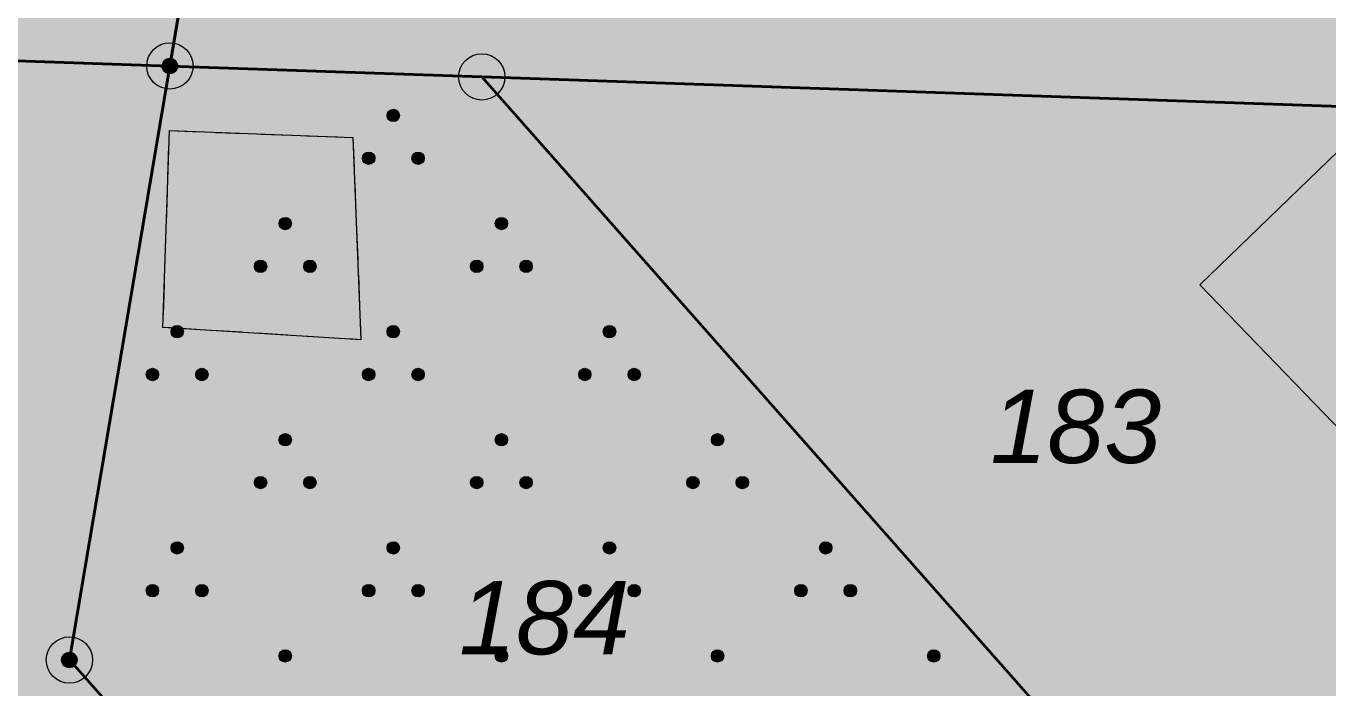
# Model space of a CAD drawing. Header units: inches. Extents: x -769 to 2065, y -580 to 2254.
# Drawn here: x 453.6 to 573.1, y 886.2 to 946.9 of the extents above; entities that cross this region are included whole.
import ezdxf

# ---------------------------------------------------------------- set-up
doc = ezdxf.new("R2010")
doc.units = ezdxf.units.IN
doc.header["$MEASUREMENT"] = 0
doc.layers.add('Layer 1', color=7, linetype='Continuous')

# ---------------------------------------------------------------- blocks, each defined once
blk = doc.blocks.new('block 3')
at = {"layer": 'Layer 1', "true_color": 0xfce0e0}
h = blk.add_hatch(color=254, dxfattribs=at)
h.dxf.hatch_style = 2
h.paths.add_polyline_path([(475.09, 999.92), (670.38, 963.7), (670.09, 961.51), (668.59, 956.45), (645.08, 934.86), (564.68, 863.91), (495.44, 942.26), (466.8, 943.26), (471.09, 968.62)])
at = {"layer": 'Layer 1', "true_color": 0xf4f4f4}
h = blk.add_hatch(color=7, dxfattribs=at)
h.dxf.hatch_style = 2
h.paths.add_polyline_path([(421.53, 970.94), (444.61, 969.46), (471.09, 968.62), (466.8, 943.26), (390.03, 945.92), (392.77, 953.56)])
at = {"layer": 'Layer 1', "true_color": 0xfff7db}
h = blk.add_hatch(color=7, dxfattribs=at)
h.dxf.hatch_style = 2
h.paths.add_polyline_path([(390.03, 945.92), (466.8, 943.26), (457.58, 888.75), (507.59, 832.16), (527.95, 808.66), (465.32, 753.46), (570.39, 634.49), (325.98, 418.81), (339.06, 449.21), (472.62, 567.01), (354.96, 700.85), (345.38, 711.65), (348.62, 729.8), (384.6, 931.34)])
at = {"layer": 'Layer 1', "true_color": 0xf2f4cb}
h = blk.add_hatch(color=7, dxfattribs=at)
h.dxf.hatch_style = 2
h.paths.add_polyline_path([(495.44, 942.26), (564.68, 863.91), (527.5, 831.03), (507.59, 832.16), (457.58, 888.75), (466.8, 943.26)])
at = {"layer": 'Layer 1', "lineweight": 0}
for points in [[(475.09, 999.92), (670.38, 963.7), (670.09, 961.51), (668.59, 956.45), (645.08, 934.86), (564.68, 863.91), (495.44, 942.26), (466.8, 943.26), (471.09, 968.62), (475.09, 999.92)], [(421.53, 970.94), (444.61, 969.46), (471.09, 968.62), (466.8, 943.26), (390.03, 945.92), (392.77, 953.56), (421.53, 970.94)], [(390.03, 945.92), (466.8, 943.26), (457.58, 888.75), (507.59, 832.16), (527.95, 808.66), (465.32, 753.46), (570.39, 634.49), (325.98, 418.81), (339.06, 449.21), (472.62, 567.01), (354.96, 700.85), (345.38, 711.65), (348.62, 729.8), (384.6, 931.34), (390.03, 945.92)], [(495.44, 942.26), (564.68, 863.91), (527.5, 831.03), (507.59, 832.16), (457.58, 888.75), (466.8, 943.26), (495.44, 942.26)]]:
    blk.add_lwpolyline(points, dxfattribs=at)
blk = doc.blocks.new('block 4')
at = {"layer": 'Layer 1', "color": 253, "lineweight": 18, "true_color": 0xb2b2b2}
for points in [[(475.09, 999.92), (670.38, 963.7), (670.09, 961.51), (668.59, 956.45), (645.08, 934.86), (564.68, 863.91), (495.44, 942.26), (466.8, 943.26), (471.09, 968.62), (475.09, 999.92)], [(421.53, 970.94), (444.61, 969.46), (471.09, 968.62), (466.8, 943.26), (390.03, 945.92), (392.77, 953.56), (421.53, 970.94)], [(390.03, 945.92), (466.8, 943.26), (457.58, 888.75), (507.59, 832.16), (527.95, 808.66), (465.32, 753.46), (570.39, 634.49), (325.98, 418.81), (339.06, 449.21), (472.62, 567.01), (354.96, 700.85), (345.38, 711.65), (348.62, 729.8), (384.6, 931.34), (390.03, 945.92)], [(495.44, 942.26), (564.68, 863.91), (527.5, 831.03), (507.59, 832.16), (457.58, 888.75), (466.8, 943.26), (495.44, 942.26)]]:
    blk.add_lwpolyline(points, dxfattribs=at)
blk = doc.blocks.new('block 7')
at = {"layer": 'Layer 1', "true_color": 0x008230}
h = blk.add_hatch(color=116, dxfattribs=at)
h.dxf.hatch_style = 2
edge = h.paths.add_edge_path()
edge.add_spline(control_points=[(487.88, 938.72), (487.88, 939.04), (487.63, 939.29), (487.32, 939.29), (487, 939.29), (486.75, 939.04), (486.75, 938.72), (486.75, 938.41), (487, 938.16), (487.32, 938.16), (487.63, 938.16), (487.88, 938.41), (487.88, 938.72)], knot_values=[0, 0, 0, 0, 1, 1, 1, 2, 2, 2, 3, 3, 3, 4, 4, 4, 4], degree=3, periodic=1)
h = blk.add_hatch(color=116, dxfattribs=at)
h.dxf.hatch_style = 2
edge = h.paths.add_edge_path()
edge.add_spline(control_points=[(485.62, 934.79), (485.62, 935.11), (485.36, 935.36), (485.05, 935.36), (484.74, 935.36), (484.48, 935.11), (484.48, 934.79), (484.48, 934.48), (484.74, 934.23), (485.05, 934.23), (485.36, 934.23), (485.62, 934.48), (485.62, 934.79)], knot_values=[0, 0, 0, 0, 1, 1, 1, 2, 2, 2, 3, 3, 3, 4, 4, 4, 4], degree=3, periodic=1)
h = blk.add_hatch(color=116, dxfattribs=at)
h.dxf.hatch_style = 2
edge = h.paths.add_edge_path()
edge.add_spline(control_points=[(490.15, 934.79), (490.15, 935.11), (489.9, 935.36), (489.59, 935.36), (489.27, 935.36), (489.02, 935.11), (489.02, 934.79), (489.02, 934.48), (489.27, 934.23), (489.59, 934.23), (489.9, 934.23), (490.15, 934.48), (490.15, 934.79)], knot_values=[0, 0, 0, 0, 1, 1, 1, 2, 2, 2, 3, 3, 3, 4, 4, 4, 4], degree=3, periodic=1)
h = blk.add_hatch(color=116, dxfattribs=at)
h.dxf.hatch_style = 2
edge = h.paths.add_edge_path()
edge.add_spline(control_points=[(477.96, 928.8), (477.96, 929.11), (477.71, 929.37), (477.4, 929.37), (477.08, 929.37), (476.83, 929.11), (476.83, 928.8), (476.83, 928.49), (477.08, 928.23), (477.4, 928.23), (477.71, 928.23), (477.96, 928.49), (477.96, 928.8)], knot_values=[0, 0, 0, 0, 1, 1, 1, 2, 2, 2, 3, 3, 3, 4, 4, 4, 4], degree=3, periodic=1)
h = blk.add_hatch(color=116, dxfattribs=at)
h.dxf.hatch_style = 2
edge = h.paths.add_edge_path()
edge.add_spline(control_points=[(497.81, 928.8), (497.81, 929.11), (497.55, 929.37), (497.24, 929.37), (496.93, 929.37), (496.67, 929.11), (496.67, 928.8), (496.67, 928.49), (496.93, 928.23), (497.24, 928.23), (497.55, 928.23), (497.81, 928.49), (497.81, 928.8)], knot_values=[0, 0, 0, 0, 1, 1, 1, 2, 2, 2, 3, 3, 3, 4, 4, 4, 4], degree=3, periodic=1)
h = blk.add_hatch(color=116, dxfattribs=at)
h.dxf.hatch_style = 2
edge = h.paths.add_edge_path()
edge.add_spline(control_points=[(475.7, 924.87), (475.7, 925.19), (475.44, 925.44), (475.13, 925.44), (474.82, 925.44), (474.56, 925.19), (474.56, 924.87), (474.56, 924.56), (474.82, 924.31), (475.13, 924.31), (475.44, 924.31), (475.7, 924.56), (475.7, 924.87)], knot_values=[0, 0, 0, 0, 1, 1, 1, 2, 2, 2, 3, 3, 3, 4, 4, 4, 4], degree=3, periodic=1)
h = blk.add_hatch(color=116, dxfattribs=at)
h.dxf.hatch_style = 2
edge = h.paths.add_edge_path()
edge.add_spline(control_points=[(480.23, 924.87), (480.23, 925.19), (479.98, 925.44), (479.66, 925.44), (479.35, 925.44), (479.1, 925.19), (479.1, 924.87), (479.1, 924.56), (479.35, 924.31), (479.66, 924.31), (479.98, 924.31), (480.23, 924.56), (480.23, 924.87)], knot_values=[0, 0, 0, 0, 1, 1, 1, 2, 2, 2, 3, 3, 3, 4, 4, 4, 4], degree=3, periodic=1)
h = blk.add_hatch(color=116, dxfattribs=at)
h.dxf.hatch_style = 2
edge = h.paths.add_edge_path()
edge.add_spline(control_points=[(495.54, 924.87), (495.54, 925.19), (495.28, 925.44), (494.97, 925.44), (494.66, 925.44), (494.4, 925.19), (494.4, 924.87), (494.4, 924.56), (494.66, 924.31), (494.97, 924.31), (495.28, 924.31), (495.54, 924.56), (495.54, 924.87)], knot_values=[0, 0, 0, 0, 1, 1, 1, 2, 2, 2, 3, 3, 3, 4, 4, 4, 4], degree=3, periodic=1)
h = blk.add_hatch(color=116, dxfattribs=at)
h.dxf.hatch_style = 2
edge = h.paths.add_edge_path()
edge.add_spline(control_points=[(500.07, 924.87), (500.07, 925.19), (499.82, 925.44), (499.51, 925.44), (499.19, 925.44), (498.94, 925.19), (498.94, 924.87), (498.94, 924.56), (499.19, 924.31), (499.51, 924.31), (499.82, 924.31), (500.07, 924.56), (500.07, 924.87)], knot_values=[0, 0, 0, 0, 1, 1, 1, 2, 2, 2, 3, 3, 3, 4, 4, 4, 4], degree=3, periodic=1)
h = blk.add_hatch(color=116, dxfattribs=at)
h.dxf.hatch_style = 2
edge = h.paths.add_edge_path()
edge.add_spline(control_points=[(468.04, 918.88), (468.04, 919.19), (467.79, 919.45), (467.48, 919.45), (467.16, 919.45), (466.91, 919.19), (466.91, 918.88), (466.91, 918.57), (467.16, 918.31), (467.48, 918.31), (467.79, 918.31), (468.04, 918.57), (468.04, 918.88)], knot_values=[0, 0, 0, 0, 1, 1, 1, 2, 2, 2, 3, 3, 3, 4, 4, 4, 4], degree=3, periodic=1)
h = blk.add_hatch(color=116, dxfattribs=at)
h.dxf.hatch_style = 2
edge = h.paths.add_edge_path()
edge.add_spline(control_points=[(487.88, 918.88), (487.88, 919.19), (487.63, 919.45), (487.32, 919.45), (487, 919.45), (486.75, 919.19), (486.75, 918.88), (486.75, 918.57), (487, 918.31), (487.32, 918.31), (487.63, 918.31), (487.88, 918.57), (487.88, 918.88)], knot_values=[0, 0, 0, 0, 1, 1, 1, 2, 2, 2, 3, 3, 3, 4, 4, 4, 4], degree=3, periodic=1)
h = blk.add_hatch(color=116, dxfattribs=at)
h.dxf.hatch_style = 2
edge = h.paths.add_edge_path()
edge.add_spline(control_points=[(507.73, 918.88), (507.73, 919.19), (507.47, 919.45), (507.16, 919.45), (506.85, 919.45), (506.59, 919.19), (506.59, 918.88), (506.59, 918.57), (506.85, 918.31), (507.16, 918.31), (507.47, 918.31), (507.73, 918.57), (507.73, 918.88)], knot_values=[0, 0, 0, 0, 1, 1, 1, 2, 2, 2, 3, 3, 3, 4, 4, 4, 4], degree=3, periodic=1)
h = blk.add_hatch(color=116, dxfattribs=at)
h.dxf.hatch_style = 2
edge = h.paths.add_edge_path()
edge.add_spline(control_points=[(465.77, 914.95), (465.77, 915.26), (465.52, 915.52), (465.21, 915.52), (464.89, 915.52), (464.64, 915.26), (464.64, 914.95), (464.64, 914.64), (464.89, 914.38), (465.21, 914.38), (465.52, 914.38), (465.77, 914.64), (465.77, 914.95)], knot_values=[0, 0, 0, 0, 1, 1, 1, 2, 2, 2, 3, 3, 3, 4, 4, 4, 4], degree=3, periodic=1)
h = blk.add_hatch(color=116, dxfattribs=at)
h.dxf.hatch_style = 2
edge = h.paths.add_edge_path()
edge.add_spline(control_points=[(470.31, 914.95), (470.31, 915.26), (470.06, 915.52), (469.74, 915.52), (469.43, 915.52), (469.18, 915.26), (469.18, 914.95), (469.18, 914.64), (469.43, 914.38), (469.74, 914.38), (470.06, 914.38), (470.31, 914.64), (470.31, 914.95)], knot_values=[0, 0, 0, 0, 1, 1, 1, 2, 2, 2, 3, 3, 3, 4, 4, 4, 4], degree=3, periodic=1)
h = blk.add_hatch(color=116, dxfattribs=at)
h.dxf.hatch_style = 2
edge = h.paths.add_edge_path()
edge.add_spline(control_points=[(485.62, 914.95), (485.62, 915.26), (485.36, 915.52), (485.05, 915.52), (484.74, 915.52), (484.48, 915.26), (484.48, 914.95), (484.48, 914.64), (484.74, 914.38), (485.05, 914.38), (485.36, 914.38), (485.62, 914.64), (485.62, 914.95)], knot_values=[0, 0, 0, 0, 1, 1, 1, 2, 2, 2, 3, 3, 3, 4, 4, 4, 4], degree=3, periodic=1)
h = blk.add_hatch(color=116, dxfattribs=at)
h.dxf.hatch_style = 2
edge = h.paths.add_edge_path()
edge.add_spline(control_points=[(490.15, 914.95), (490.15, 915.26), (489.9, 915.52), (489.59, 915.52), (489.27, 915.52), (489.02, 915.26), (489.02, 914.95), (489.02, 914.64), (489.27, 914.38), (489.59, 914.38), (489.9, 914.38), (490.15, 914.64), (490.15, 914.95)], knot_values=[0, 0, 0, 0, 1, 1, 1, 2, 2, 2, 3, 3, 3, 4, 4, 4, 4], degree=3, periodic=1)
h = blk.add_hatch(color=116, dxfattribs=at)
h.dxf.hatch_style = 2
edge = h.paths.add_edge_path()
edge.add_spline(control_points=[(505.46, 914.95), (505.46, 915.26), (505.21, 915.52), (504.89, 915.52), (504.58, 915.52), (504.33, 915.26), (504.33, 914.95), (504.33, 914.64), (504.58, 914.38), (504.89, 914.38), (505.21, 914.38), (505.46, 914.64), (505.46, 914.95)], knot_values=[0, 0, 0, 0, 1, 1, 1, 2, 2, 2, 3, 3, 3, 4, 4, 4, 4], degree=3, periodic=1)
h = blk.add_hatch(color=116, dxfattribs=at)
h.dxf.hatch_style = 2
edge = h.paths.add_edge_path()
edge.add_spline(control_points=[(509.99, 914.95), (509.99, 915.26), (509.74, 915.52), (509.43, 915.52), (509.11, 915.52), (508.86, 915.26), (508.86, 914.95), (508.86, 914.64), (509.11, 914.38), (509.43, 914.38), (509.74, 914.38), (509.99, 914.64), (509.99, 914.95)], knot_values=[0, 0, 0, 0, 1, 1, 1, 2, 2, 2, 3, 3, 3, 4, 4, 4, 4], degree=3, periodic=1)
h = blk.add_hatch(color=116, dxfattribs=at)
h.dxf.hatch_style = 2
edge = h.paths.add_edge_path()
edge.add_spline(control_points=[(477.96, 908.96), (477.96, 909.27), (477.71, 909.53), (477.4, 909.53), (477.08, 909.53), (476.83, 909.27), (476.83, 908.96), (476.83, 908.65), (477.08, 908.39), (477.4, 908.39), (477.71, 908.39), (477.96, 908.65), (477.96, 908.96)], knot_values=[0, 0, 0, 0, 1, 1, 1, 2, 2, 2, 3, 3, 3, 4, 4, 4, 4], degree=3, periodic=1)
h = blk.add_hatch(color=116, dxfattribs=at)
h.dxf.hatch_style = 2
edge = h.paths.add_edge_path()
edge.add_spline(control_points=[(497.81, 908.96), (497.81, 909.27), (497.55, 909.53), (497.24, 909.53), (496.93, 909.53), (496.67, 909.27), (496.67, 908.96), (496.67, 908.65), (496.93, 908.39), (497.24, 908.39), (497.55, 908.39), (497.81, 908.65), (497.81, 908.96)], knot_values=[0, 0, 0, 0, 1, 1, 1, 2, 2, 2, 3, 3, 3, 4, 4, 4, 4], degree=3, periodic=1)
h = blk.add_hatch(color=116, dxfattribs=at)
h.dxf.hatch_style = 2
edge = h.paths.add_edge_path()
edge.add_spline(control_points=[(517.65, 908.96), (517.65, 909.27), (517.39, 909.53), (517.08, 909.53), (516.77, 909.53), (516.51, 909.27), (516.51, 908.96), (516.51, 908.65), (516.77, 908.39), (517.08, 908.39), (517.39, 908.39), (517.65, 908.65), (517.65, 908.96)], knot_values=[0, 0, 0, 0, 1, 1, 1, 2, 2, 2, 3, 3, 3, 4, 4, 4, 4], degree=3, periodic=1)
h = blk.add_hatch(color=116, dxfattribs=at)
h.dxf.hatch_style = 2
edge = h.paths.add_edge_path()
edge.add_spline(control_points=[(475.7, 905.03), (475.7, 905.34), (475.44, 905.6), (475.13, 905.6), (474.82, 905.6), (474.56, 905.34), (474.56, 905.03), (474.56, 904.72), (474.82, 904.46), (475.13, 904.46), (475.44, 904.46), (475.7, 904.72), (475.7, 905.03)], knot_values=[0, 0, 0, 0, 1, 1, 1, 2, 2, 2, 3, 3, 3, 4, 4, 4, 4], degree=3, periodic=1)
h = blk.add_hatch(color=116, dxfattribs=at)
h.dxf.hatch_style = 2
edge = h.paths.add_edge_path()
edge.add_spline(control_points=[(480.23, 905.03), (480.23, 905.34), (479.98, 905.6), (479.66, 905.6), (479.35, 905.6), (479.1, 905.34), (479.1, 905.03), (479.1, 904.72), (479.35, 904.46), (479.66, 904.46), (479.98, 904.46), (480.23, 904.72), (480.23, 905.03)], knot_values=[0, 0, 0, 0, 1, 1, 1, 2, 2, 2, 3, 3, 3, 4, 4, 4, 4], degree=3, periodic=1)
h = blk.add_hatch(color=116, dxfattribs=at)
h.dxf.hatch_style = 2
edge = h.paths.add_edge_path()
edge.add_spline(control_points=[(495.54, 905.03), (495.54, 905.34), (495.28, 905.6), (494.97, 905.6), (494.66, 905.6), (494.4, 905.34), (494.4, 905.03), (494.4, 904.72), (494.66, 904.46), (494.97, 904.46), (495.28, 904.46), (495.54, 904.72), (495.54, 905.03)], knot_values=[0, 0, 0, 0, 1, 1, 1, 2, 2, 2, 3, 3, 3, 4, 4, 4, 4], degree=3, periodic=1)
h = blk.add_hatch(color=116, dxfattribs=at)
h.dxf.hatch_style = 2
edge = h.paths.add_edge_path()
edge.add_spline(control_points=[(500.07, 905.03), (500.07, 905.34), (499.82, 905.6), (499.51, 905.6), (499.19, 905.6), (498.94, 905.34), (498.94, 905.03), (498.94, 904.72), (499.19, 904.46), (499.51, 904.46), (499.82, 904.46), (500.07, 904.72), (500.07, 905.03)], knot_values=[0, 0, 0, 0, 1, 1, 1, 2, 2, 2, 3, 3, 3, 4, 4, 4, 4], degree=3, periodic=1)
h = blk.add_hatch(color=116, dxfattribs=at)
h.dxf.hatch_style = 2
edge = h.paths.add_edge_path()
edge.add_spline(control_points=[(515.38, 905.03), (515.38, 905.34), (515.13, 905.6), (514.81, 905.6), (514.5, 905.6), (514.25, 905.34), (514.25, 905.03), (514.25, 904.72), (514.5, 904.46), (514.81, 904.46), (515.13, 904.46), (515.38, 904.72), (515.38, 905.03)], knot_values=[0, 0, 0, 0, 1, 1, 1, 2, 2, 2, 3, 3, 3, 4, 4, 4, 4], degree=3, periodic=1)
h = blk.add_hatch(color=116, dxfattribs=at)
h.dxf.hatch_style = 2
edge = h.paths.add_edge_path()
edge.add_spline(control_points=[(519.92, 905.03), (519.92, 905.34), (519.66, 905.6), (519.35, 905.6), (519.04, 905.6), (518.78, 905.34), (518.78, 905.03), (518.78, 904.72), (519.04, 904.46), (519.35, 904.46), (519.66, 904.46), (519.92, 904.72), (519.92, 905.03)], knot_values=[0, 0, 0, 0, 1, 1, 1, 2, 2, 2, 3, 3, 3, 4, 4, 4, 4], degree=3, periodic=1)
h = blk.add_hatch(color=116, dxfattribs=at)
h.dxf.hatch_style = 2
edge = h.paths.add_edge_path()
edge.add_spline(control_points=[(468.04, 899.04), (468.04, 899.35), (467.79, 899.6), (467.48, 899.6), (467.16, 899.6), (466.91, 899.35), (466.91, 899.04), (466.91, 898.72), (467.16, 898.47), (467.48, 898.47), (467.79, 898.47), (468.04, 898.72), (468.04, 899.04)], knot_values=[0, 0, 0, 0, 1, 1, 1, 2, 2, 2, 3, 3, 3, 4, 4, 4, 4], degree=3, periodic=1)
h = blk.add_hatch(color=116, dxfattribs=at)
h.dxf.hatch_style = 2
edge = h.paths.add_edge_path()
edge.add_spline(control_points=[(487.88, 899.04), (487.88, 899.35), (487.63, 899.6), (487.32, 899.6), (487, 899.6), (486.75, 899.35), (486.75, 899.04), (486.75, 898.72), (487, 898.47), (487.32, 898.47), (487.63, 898.47), (487.88, 898.72), (487.88, 899.04)], knot_values=[0, 0, 0, 0, 1, 1, 1, 2, 2, 2, 3, 3, 3, 4, 4, 4, 4], degree=3, periodic=1)
h = blk.add_hatch(color=116, dxfattribs=at)
h.dxf.hatch_style = 2
edge = h.paths.add_edge_path()
edge.add_spline(control_points=[(507.73, 899.04), (507.73, 899.35), (507.47, 899.6), (507.16, 899.6), (506.85, 899.6), (506.59, 899.35), (506.59, 899.04), (506.59, 898.72), (506.85, 898.47), (507.16, 898.47), (507.47, 898.47), (507.73, 898.72), (507.73, 899.04)], knot_values=[0, 0, 0, 0, 1, 1, 1, 2, 2, 2, 3, 3, 3, 4, 4, 4, 4], degree=3, periodic=1)
h = blk.add_hatch(color=116, dxfattribs=at)
h.dxf.hatch_style = 2
edge = h.paths.add_edge_path()
edge.add_spline(control_points=[(527.57, 899.04), (527.57, 899.35), (527.32, 899.6), (527, 899.6), (526.69, 899.6), (526.44, 899.35), (526.44, 899.04), (526.44, 898.72), (526.69, 898.47), (527, 898.47), (527.32, 898.47), (527.57, 898.72), (527.57, 899.04)], knot_values=[0, 0, 0, 0, 1, 1, 1, 2, 2, 2, 3, 3, 3, 4, 4, 4, 4], degree=3, periodic=1)
h = blk.add_hatch(color=116, dxfattribs=at)
h.dxf.hatch_style = 2
edge = h.paths.add_edge_path()
edge.add_spline(control_points=[(465.77, 895.11), (465.77, 895.42), (465.52, 895.68), (465.21, 895.68), (464.89, 895.68), (464.64, 895.42), (464.64, 895.11), (464.64, 894.8), (464.89, 894.54), (465.21, 894.54), (465.52, 894.54), (465.77, 894.8), (465.77, 895.11)], knot_values=[0, 0, 0, 0, 1, 1, 1, 2, 2, 2, 3, 3, 3, 4, 4, 4, 4], degree=3, periodic=1)
h = blk.add_hatch(color=116, dxfattribs=at)
h.dxf.hatch_style = 2
edge = h.paths.add_edge_path()
edge.add_spline(control_points=[(470.31, 895.11), (470.31, 895.42), (470.06, 895.68), (469.74, 895.68), (469.43, 895.68), (469.18, 895.42), (469.18, 895.11), (469.18, 894.8), (469.43, 894.54), (469.74, 894.54), (470.06, 894.54), (470.31, 894.8), (470.31, 895.11)], knot_values=[0, 0, 0, 0, 1, 1, 1, 2, 2, 2, 3, 3, 3, 4, 4, 4, 4], degree=3, periodic=1)
h = blk.add_hatch(color=116, dxfattribs=at)
h.dxf.hatch_style = 2
edge = h.paths.add_edge_path()
edge.add_spline(control_points=[(485.62, 895.11), (485.62, 895.42), (485.36, 895.68), (485.05, 895.68), (484.74, 895.68), (484.48, 895.42), (484.48, 895.11), (484.48, 894.8), (484.74, 894.54), (485.05, 894.54), (485.36, 894.54), (485.62, 894.8), (485.62, 895.11)], knot_values=[0, 0, 0, 0, 1, 1, 1, 2, 2, 2, 3, 3, 3, 4, 4, 4, 4], degree=3, periodic=1)
h = blk.add_hatch(color=116, dxfattribs=at)
h.dxf.hatch_style = 2
edge = h.paths.add_edge_path()
edge.add_spline(control_points=[(490.15, 895.11), (490.15, 895.42), (489.9, 895.68), (489.59, 895.68), (489.27, 895.68), (489.02, 895.42), (489.02, 895.11), (489.02, 894.8), (489.27, 894.54), (489.59, 894.54), (489.9, 894.54), (490.15, 894.8), (490.15, 895.11)], knot_values=[0, 0, 0, 0, 1, 1, 1, 2, 2, 2, 3, 3, 3, 4, 4, 4, 4], degree=3, periodic=1)
h = blk.add_hatch(color=116, dxfattribs=at)
h.dxf.hatch_style = 2
edge = h.paths.add_edge_path()
edge.add_spline(control_points=[(505.46, 895.11), (505.46, 895.42), (505.21, 895.68), (504.89, 895.68), (504.58, 895.68), (504.33, 895.42), (504.33, 895.11), (504.33, 894.8), (504.58, 894.54), (504.89, 894.54), (505.21, 894.54), (505.46, 894.8), (505.46, 895.11)], knot_values=[0, 0, 0, 0, 1, 1, 1, 2, 2, 2, 3, 3, 3, 4, 4, 4, 4], degree=3, periodic=1)
h = blk.add_hatch(color=116, dxfattribs=at)
h.dxf.hatch_style = 2
edge = h.paths.add_edge_path()
edge.add_spline(control_points=[(509.99, 895.11), (509.99, 895.42), (509.74, 895.68), (509.43, 895.68), (509.11, 895.68), (508.86, 895.42), (508.86, 895.11), (508.86, 894.8), (509.11, 894.54), (509.43, 894.54), (509.74, 894.54), (509.99, 894.8), (509.99, 895.11)], knot_values=[0, 0, 0, 0, 1, 1, 1, 2, 2, 2, 3, 3, 3, 4, 4, 4, 4], degree=3, periodic=1)
h = blk.add_hatch(color=116, dxfattribs=at)
h.dxf.hatch_style = 2
edge = h.paths.add_edge_path()
edge.add_spline(control_points=[(525.3, 895.11), (525.3, 895.42), (525.05, 895.68), (524.73, 895.68), (524.42, 895.68), (524.17, 895.42), (524.17, 895.11), (524.17, 894.8), (524.42, 894.54), (524.73, 894.54), (525.05, 894.54), (525.3, 894.8), (525.3, 895.11)], knot_values=[0, 0, 0, 0, 1, 1, 1, 2, 2, 2, 3, 3, 3, 4, 4, 4, 4], degree=3, periodic=1)
h = blk.add_hatch(color=116, dxfattribs=at)
h.dxf.hatch_style = 2
edge = h.paths.add_edge_path()
edge.add_spline(control_points=[(529.84, 895.11), (529.84, 895.42), (529.58, 895.68), (529.27, 895.68), (528.96, 895.68), (528.7, 895.42), (528.7, 895.11), (528.7, 894.8), (528.96, 894.54), (529.27, 894.54), (529.58, 894.54), (529.84, 894.8), (529.84, 895.11)], knot_values=[0, 0, 0, 0, 1, 1, 1, 2, 2, 2, 3, 3, 3, 4, 4, 4, 4], degree=3, periodic=1)
h = blk.add_hatch(color=116, dxfattribs=at)
h.dxf.hatch_style = 2
edge = h.paths.add_edge_path()
edge.add_spline(control_points=[(477.96, 889.12), (477.96, 889.43), (477.71, 889.68), (477.4, 889.68), (477.08, 889.68), (476.83, 889.43), (476.83, 889.12), (476.83, 888.8), (477.08, 888.55), (477.4, 888.55), (477.71, 888.55), (477.96, 888.8), (477.96, 889.12)], knot_values=[0, 0, 0, 0, 1, 1, 1, 2, 2, 2, 3, 3, 3, 4, 4, 4, 4], degree=3, periodic=1)
h = blk.add_hatch(color=116, dxfattribs=at)
h.dxf.hatch_style = 2
edge = h.paths.add_edge_path()
edge.add_spline(control_points=[(497.81, 889.12), (497.81, 889.43), (497.55, 889.68), (497.24, 889.68), (496.93, 889.68), (496.67, 889.43), (496.67, 889.12), (496.67, 888.8), (496.93, 888.55), (497.24, 888.55), (497.55, 888.55), (497.81, 888.8), (497.81, 889.12)], knot_values=[0, 0, 0, 0, 1, 1, 1, 2, 2, 2, 3, 3, 3, 4, 4, 4, 4], degree=3, periodic=1)
h = blk.add_hatch(color=116, dxfattribs=at)
h.dxf.hatch_style = 2
edge = h.paths.add_edge_path()
edge.add_spline(control_points=[(517.65, 889.12), (517.65, 889.43), (517.39, 889.68), (517.08, 889.68), (516.77, 889.68), (516.51, 889.43), (516.51, 889.12), (516.51, 888.8), (516.77, 888.55), (517.08, 888.55), (517.39, 888.55), (517.65, 888.8), (517.65, 889.12)], knot_values=[0, 0, 0, 0, 1, 1, 1, 2, 2, 2, 3, 3, 3, 4, 4, 4, 4], degree=3, periodic=1)
h = blk.add_hatch(color=116, dxfattribs=at)
h.dxf.hatch_style = 2
edge = h.paths.add_edge_path()
edge.add_spline(control_points=[(537.49, 889.12), (537.49, 889.43), (537.24, 889.68), (536.92, 889.68), (536.61, 889.68), (536.36, 889.43), (536.36, 889.12), (536.36, 888.8), (536.61, 888.55), (536.92, 888.55), (537.24, 888.55), (537.49, 888.8), (537.49, 889.12)], knot_values=[0, 0, 0, 0, 1, 1, 1, 2, 2, 2, 3, 3, 3, 4, 4, 4, 4], degree=3, periodic=1)
at = {"layer": 'Layer 1', "lineweight": 0}
for points in [[(487.88, 938.72), (487.88, 939.04), (487.63, 939.29), (487.32, 939.29), (487, 939.29), (486.75, 939.04), (486.75, 938.72), (486.75, 938.41), (487, 938.16), (487.32, 938.16), (487.63, 938.16), (487.88, 938.41), (487.88, 938.72)], [(485.62, 934.79), (485.62, 935.11), (485.36, 935.36), (485.05, 935.36), (484.74, 935.36), (484.48, 935.11), (484.48, 934.79), (484.48, 934.48), (484.74, 934.23), (485.05, 934.23), (485.36, 934.23), (485.62, 934.48), (485.62, 934.79)], [(490.15, 934.79), (490.15, 935.11), (489.9, 935.36), (489.59, 935.36), (489.27, 935.36), (489.02, 935.11), (489.02, 934.79), (489.02, 934.48), (489.27, 934.23), (489.59, 934.23), (489.9, 934.23), (490.15, 934.48), (490.15, 934.79)], [(477.96, 928.8), (477.96, 929.11), (477.71, 929.37), (477.4, 929.37), (477.08, 929.37), (476.83, 929.11), (476.83, 928.8), (476.83, 928.49), (477.08, 928.23), (477.4, 928.23), (477.71, 928.23), (477.96, 928.49), (477.96, 928.8)], [(497.81, 928.8), (497.81, 929.11), (497.55, 929.37), (497.24, 929.37), (496.93, 929.37), (496.67, 929.11), (496.67, 928.8), (496.67, 928.49), (496.93, 928.23), (497.24, 928.23), (497.55, 928.23), (497.81, 928.49), (497.81, 928.8)], [(475.7, 924.87), (475.7, 925.19), (475.44, 925.44), (475.13, 925.44), (474.82, 925.44), (474.56, 925.19), (474.56, 924.87), (474.56, 924.56), (474.82, 924.31), (475.13, 924.31), (475.44, 924.31), (475.7, 924.56), (475.7, 924.87)], [(480.23, 924.87), (480.23, 925.19), (479.98, 925.44), (479.66, 925.44), (479.35, 925.44), (479.1, 925.19), (479.1, 924.87), (479.1, 924.56), (479.35, 924.31), (479.66, 924.31), (479.98, 924.31), (480.23, 924.56), (480.23, 924.87)], [(495.54, 924.87), (495.54, 925.19), (495.28, 925.44), (494.97, 925.44), (494.66, 925.44), (494.4, 925.19), (494.4, 924.87), (494.4, 924.56), (494.66, 924.31), (494.97, 924.31), (495.28, 924.31), (495.54, 924.56), (495.54, 924.87)], [(500.07, 924.87), (500.07, 925.19), (499.82, 925.44), (499.51, 925.44), (499.19, 925.44), (498.94, 925.19), (498.94, 924.87), (498.94, 924.56), (499.19, 924.31), (499.51, 924.31), (499.82, 924.31), (500.07, 924.56), (500.07, 924.87)], [(468.04, 918.88), (468.04, 919.19), (467.79, 919.45), (467.48, 919.45), (467.16, 919.45), (466.91, 919.19), (466.91, 918.88), (466.91, 918.57), (467.16, 918.31), (467.48, 918.31), (467.79, 918.31), (468.04, 918.57), (468.04, 918.88)], [(487.88, 918.88), (487.88, 919.19), (487.63, 919.45), (487.32, 919.45), (487, 919.45), (486.75, 919.19), (486.75, 918.88), (486.75, 918.57), (487, 918.31), (487.32, 918.31), (487.63, 918.31), (487.88, 918.57), (487.88, 918.88)], [(507.73, 918.88), (507.73, 919.19), (507.47, 919.45), (507.16, 919.45), (506.85, 919.45), (506.59, 919.19), (506.59, 918.88), (506.59, 918.57), (506.85, 918.31), (507.16, 918.31), (507.47, 918.31), (507.73, 918.57), (507.73, 918.88)], [(465.77, 914.95), (465.77, 915.26), (465.52, 915.52), (465.21, 915.52), (464.89, 915.52), (464.64, 915.26), (464.64, 914.95), (464.64, 914.64), (464.89, 914.38), (465.21, 914.38), (465.52, 914.38), (465.77, 914.64), (465.77, 914.95)], [(470.31, 914.95), (470.31, 915.26), (470.06, 915.52), (469.74, 915.52), (469.43, 915.52), (469.18, 915.26), (469.18, 914.95), (469.18, 914.64), (469.43, 914.38), (469.74, 914.38), (470.06, 914.38), (470.31, 914.64), (470.31, 914.95)], [(485.62, 914.95), (485.62, 915.26), (485.36, 915.52), (485.05, 915.52), (484.74, 915.52), (484.48, 915.26), (484.48, 914.95), (484.48, 914.64), (484.74, 914.38), (485.05, 914.38), (485.36, 914.38), (485.62, 914.64), (485.62, 914.95)], [(490.15, 914.95), (490.15, 915.26), (489.9, 915.52), (489.59, 915.52), (489.27, 915.52), (489.02, 915.26), (489.02, 914.95), (489.02, 914.64), (489.27, 914.38), (489.59, 914.38), (489.9, 914.38), (490.15, 914.64), (490.15, 914.95)], [(505.46, 914.95), (505.46, 915.26), (505.21, 915.52), (504.89, 915.52), (504.58, 915.52), (504.33, 915.26), (504.33, 914.95), (504.33, 914.64), (504.58, 914.38), (504.89, 914.38), (505.21, 914.38), (505.46, 914.64), (505.46, 914.95)], [(509.99, 914.95), (509.99, 915.26), (509.74, 915.52), (509.43, 915.52), (509.11, 915.52), (508.86, 915.26), (508.86, 914.95), (508.86, 914.64), (509.11, 914.38), (509.43, 914.38), (509.74, 914.38), (509.99, 914.64), (509.99, 914.95)], [(477.96, 908.96), (477.96, 909.27), (477.71, 909.53), (477.4, 909.53), (477.08, 909.53), (476.83, 909.27), (476.83, 908.96), (476.83, 908.65), (477.08, 908.39), (477.4, 908.39), (477.71, 908.39), (477.96, 908.65), (477.96, 908.96)], [(497.81, 908.96), (497.81, 909.27), (497.55, 909.53), (497.24, 909.53), (496.93, 909.53), (496.67, 909.27), (496.67, 908.96), (496.67, 908.65), (496.93, 908.39), (497.24, 908.39), (497.55, 908.39), (497.81, 908.65), (497.81, 908.96)], [(517.65, 908.96), (517.65, 909.27), (517.39, 909.53), (517.08, 909.53), (516.77, 909.53), (516.51, 909.27), (516.51, 908.96), (516.51, 908.65), (516.77, 908.39), (517.08, 908.39), (517.39, 908.39), (517.65, 908.65), (517.65, 908.96)], [(475.7, 905.03), (475.7, 905.34), (475.44, 905.6), (475.13, 905.6), (474.82, 905.6), (474.56, 905.34), (474.56, 905.03), (474.56, 904.72), (474.82, 904.46), (475.13, 904.46), (475.44, 904.46), (475.7, 904.72), (475.7, 905.03)], [(480.23, 905.03), (480.23, 905.34), (479.98, 905.6), (479.66, 905.6), (479.35, 905.6), (479.1, 905.34), (479.1, 905.03), (479.1, 904.72), (479.35, 904.46), (479.66, 904.46), (479.98, 904.46), (480.23, 904.72), (480.23, 905.03)], [(495.54, 905.03), (495.54, 905.34), (495.28, 905.6), (494.97, 905.6), (494.66, 905.6), (494.4, 905.34), (494.4, 905.03), (494.4, 904.72), (494.66, 904.46), (494.97, 904.46), (495.28, 904.46), (495.54, 904.72), (495.54, 905.03)], [(500.07, 905.03), (500.07, 905.34), (499.82, 905.6), (499.51, 905.6), (499.19, 905.6), (498.94, 905.34), (498.94, 905.03), (498.94, 904.72), (499.19, 904.46), (499.51, 904.46), (499.82, 904.46), (500.07, 904.72), (500.07, 905.03)], [(515.38, 905.03), (515.38, 905.34), (515.13, 905.6), (514.81, 905.6), (514.5, 905.6), (514.25, 905.34), (514.25, 905.03), (514.25, 904.72), (514.5, 904.46), (514.81, 904.46), (515.13, 904.46), (515.38, 904.72), (515.38, 905.03)], [(519.92, 905.03), (519.92, 905.34), (519.66, 905.6), (519.35, 905.6), (519.04, 905.6), (518.78, 905.34), (518.78, 905.03), (518.78, 904.72), (519.04, 904.46), (519.35, 904.46), (519.66, 904.46), (519.92, 904.72), (519.92, 905.03)], [(468.04, 899.04), (468.04, 899.35), (467.79, 899.6), (467.48, 899.6), (467.16, 899.6), (466.91, 899.35), (466.91, 899.04), (466.91, 898.72), (467.16, 898.47), (467.48, 898.47), (467.79, 898.47), (468.04, 898.72), (468.04, 899.04)], [(487.88, 899.04), (487.88, 899.35), (487.63, 899.6), (487.32, 899.6), (487, 899.6), (486.75, 899.35), (486.75, 899.04), (486.75, 898.72), (487, 898.47), (487.32, 898.47), (487.63, 898.47), (487.88, 898.72), (487.88, 899.04)], [(507.73, 899.04), (507.73, 899.35), (507.47, 899.6), (507.16, 899.6), (506.85, 899.6), (506.59, 899.35), (506.59, 899.04), (506.59, 898.72), (506.85, 898.47), (507.16, 898.47), (507.47, 898.47), (507.73, 898.72), (507.73, 899.04)], [(527.57, 899.04), (527.57, 899.35), (527.32, 899.6), (527, 899.6), (526.69, 899.6), (526.44, 899.35), (526.44, 899.04), (526.44, 898.72), (526.69, 898.47), (527, 898.47), (527.32, 898.47), (527.57, 898.72), (527.57, 899.04)], [(465.77, 895.11), (465.77, 895.42), (465.52, 895.68), (465.21, 895.68), (464.89, 895.68), (464.64, 895.42), (464.64, 895.11), (464.64, 894.8), (464.89, 894.54), (465.21, 894.54), (465.52, 894.54), (465.77, 894.8), (465.77, 895.11)], [(470.31, 895.11), (470.31, 895.42), (470.06, 895.68), (469.74, 895.68), (469.43, 895.68), (469.18, 895.42), (469.18, 895.11), (469.18, 894.8), (469.43, 894.54), (469.74, 894.54), (470.06, 894.54), (470.31, 894.8), (470.31, 895.11)], [(485.62, 895.11), (485.62, 895.42), (485.36, 895.68), (485.05, 895.68), (484.74, 895.68), (484.48, 895.42), (484.48, 895.11), (484.48, 894.8), (484.74, 894.54), (485.05, 894.54), (485.36, 894.54), (485.62, 894.8), (485.62, 895.11)], [(490.15, 895.11), (490.15, 895.42), (489.9, 895.68), (489.59, 895.68), (489.27, 895.68), (489.02, 895.42), (489.02, 895.11), (489.02, 894.8), (489.27, 894.54), (489.59, 894.54), (489.9, 894.54), (490.15, 894.8), (490.15, 895.11)], [(505.46, 895.11), (505.46, 895.42), (505.21, 895.68), (504.89, 895.68), (504.58, 895.68), (504.33, 895.42), (504.33, 895.11), (504.33, 894.8), (504.58, 894.54), (504.89, 894.54), (505.21, 894.54), (505.46, 894.8), (505.46, 895.11)], [(509.99, 895.11), (509.99, 895.42), (509.74, 895.68), (509.43, 895.68), (509.11, 895.68), (508.86, 895.42), (508.86, 895.11), (508.86, 894.8), (509.11, 894.54), (509.43, 894.54), (509.74, 894.54), (509.99, 894.8), (509.99, 895.11)], [(525.3, 895.11), (525.3, 895.42), (525.05, 895.68), (524.73, 895.68), (524.42, 895.68), (524.17, 895.42), (524.17, 895.11), (524.17, 894.8), (524.42, 894.54), (524.73, 894.54), (525.05, 894.54), (525.3, 894.8), (525.3, 895.11)], [(529.84, 895.11), (529.84, 895.42), (529.58, 895.68), (529.27, 895.68), (528.96, 895.68), (528.7, 895.42), (528.7, 895.11), (528.7, 894.8), (528.96, 894.54), (529.27, 894.54), (529.58, 894.54), (529.84, 894.8), (529.84, 895.11)], [(477.96, 889.12), (477.96, 889.43), (477.71, 889.68), (477.4, 889.68), (477.08, 889.68), (476.83, 889.43), (476.83, 889.12), (476.83, 888.8), (477.08, 888.55), (477.4, 888.55), (477.71, 888.55), (477.96, 888.8), (477.96, 889.12)], [(497.81, 889.12), (497.81, 889.43), (497.55, 889.68), (497.24, 889.68), (496.93, 889.68), (496.67, 889.43), (496.67, 889.12), (496.67, 888.8), (496.93, 888.55), (497.24, 888.55), (497.55, 888.55), (497.81, 888.8), (497.81, 889.12)], [(517.65, 889.12), (517.65, 889.43), (517.39, 889.68), (517.08, 889.68), (516.77, 889.68), (516.51, 889.43), (516.51, 889.12), (516.51, 888.8), (516.77, 888.55), (517.08, 888.55), (517.39, 888.55), (517.65, 888.8), (517.65, 889.12)], [(537.49, 889.12), (537.49, 889.43), (537.24, 889.68), (536.92, 889.68), (536.61, 889.68), (536.36, 889.43), (536.36, 889.12), (536.36, 888.8), (536.61, 888.55), (536.92, 888.55), (537.24, 888.55), (537.49, 888.8), (537.49, 889.12)]]:
    blk.add_open_spline(points, degree=3, knots=[0, 0, 0, 0, 1, 1, 1, 2, 2, 2, 3, 3, 3, 4, 4, 4, 4], dxfattribs=at)
blk = doc.blocks.new('block 10')
at = {"layer": 'Layer 1', "true_color": 0xb2b2b2}
h = blk.add_hatch(color=253, dxfattribs=at)
h.dxf.hatch_style = 2
h.paths.add_polyline_path([(579.74, 904.15), (561.36, 923.19), (580.41, 941.58), (599.05, 922.27), (595.09, 918.01), (597.59, 915.42), (585.33, 903.58), (582.35, 906.67)])
at = {"layer": 'Layer 1', "true_color": 0xe5e5e5}
h = blk.add_hatch(color=254, dxfattribs=at)
h.dxf.hatch_style = 2
h.paths.add_polyline_path([(483.61, 936.7), (484.34, 918.14), (466.17, 919.27), (466.77, 937.33)])
at = {"layer": 'Layer 1', "lineweight": 0}
for points in [[(579.74, 904.15), (561.36, 923.19), (580.41, 941.58), (599.05, 922.27), (595.09, 918.01), (597.59, 915.42), (585.33, 903.58), (582.35, 906.67), (579.74, 904.15)], [(483.61, 936.7), (484.34, 918.14), (466.17, 919.27), (466.77, 937.33), (483.61, 936.7)]]:
    blk.add_lwpolyline(points, dxfattribs=at)
blk = doc.blocks.new('block 11')
at = {"layer": 'Layer 1', "color": 7, "lineweight": 18, "true_color": 0xffffff}
for points in [[(579.74, 904.15), (561.36, 923.19), (580.41, 941.58), (599.05, 922.27), (595.09, 918.01), (597.59, 915.42), (585.33, 903.58), (582.35, 906.67), (579.74, 904.15)], [(466.77, 937.3), (466.77, 937.33), (469.56, 937.23)], [(470.96, 937.17), (473.77, 937.07)], [(475.18, 937.02), (477.99, 936.91)], [(466.63, 933.09), (466.72, 935.9)], [(479.39, 936.86), (482.2, 936.76)], [(483.61, 936.7), (483.61, 936.7), (483.72, 933.89)], [(483.61, 936.7), (483.61, 936.7)], [(483.77, 932.49), (483.88, 929.68)], [(466.49, 928.87), (466.58, 931.68)], [(466.35, 924.66), (466.44, 927.47)], [(483.94, 928.27), (484.05, 925.46)], [(484.11, 924.06), (484.22, 921.25)], [(466.21, 920.44), (466.3, 923.25)], [(469.21, 919.08), (466.41, 919.26)], [(484.28, 919.85), (484.34, 918.14), (483.24, 918.21)], [(473.42, 918.82), (470.62, 918.99)], [(477.63, 918.56), (474.83, 918.73)], [(481.84, 918.29), (479.03, 918.47)]]:
    blk.add_lwpolyline(points, dxfattribs=at)
blk = doc.blocks.new('block 17')
at = {"layer": 'Layer 1', "color": 7, "lineweight": 35, "true_color": 0xffffff}
for points in [[(466.8, 943.26), (471.09, 968.62), (475.09, 999.92), (670.38, 963.7), (670.09, 961.51), (668.59, 956.45), (645.08, 934.86), (644.28, 937.12), (495.44, 942.26), (466.8, 943.26)], [(390.03, 945.92), (392.77, 953.56), (421.53, 970.94), (444.61, 969.46), (471.09, 968.62), (466.8, 943.26), (390.03, 945.92)], [(345.38, 711.65), (348.62, 729.8), (384.6, 931.34), (390.03, 945.92), (466.8, 943.26), (457.58, 888.75), (507.59, 832.16), (527.95, 808.66), (465.32, 753.46), (570.39, 634.49), (325.98, 418.81), (339.06, 449.21), (472.62, 567.01), (354.96, 700.85), (345.38, 711.65)], [(457.58, 888.75), (466.8, 943.26), (495.44, 942.26), (564.68, 863.91), (527.5, 831.03), (507.59, 832.16), (457.58, 888.75)], [(564.68, 863.91), (495.44, 942.26), (644.28, 937.12), (645.08, 934.86), (564.68, 863.91)]]:
    blk.add_lwpolyline(points, dxfattribs=at)
at = {"layer": 'Layer 1', "color": 7, "true_color": 0xffffff, "char_height": 6.7323, "attachment_point": 7}
for s, insert in [('\\fArialP62|b0|i1|c0|p34;\\W1;183', (542.11, 906.73)), ('\\fArialP62|b0|i1|c0|p34;\\W1;184', (493.34, 889.17))]:
    blk.add_mtext(s, dxfattribs=dict(at, insert=insert))
blk = doc.blocks.new('block 18')
at = {"layer": 'Layer 1', "true_color": 0xffffff}
h = blk.add_hatch(color=7, dxfattribs=at)
h.dxf.hatch_style = 2
edge = h.paths.add_edge_path()
edge.add_spline(control_points=[(467.51, 943.26), (467.51, 943.65), (467.19, 943.97), (466.8, 943.97), (466.41, 943.97), (466.09, 943.65), (466.09, 943.26), (466.09, 942.87), (466.41, 942.55), (466.8, 942.55), (467.19, 942.55), (467.51, 942.87), (467.51, 943.26)], knot_values=[0, 0, 0, 0, 1, 1, 1, 2, 2, 2, 3, 3, 3, 4, 4, 4, 4], degree=3, periodic=1)
h = blk.add_hatch(color=7, dxfattribs=at)
h.dxf.hatch_style = 2
edge = h.paths.add_edge_path()
edge.add_spline(control_points=[(458.29, 888.75), (458.29, 889.14), (457.97, 889.46), (457.58, 889.46), (457.19, 889.46), (456.87, 889.14), (456.87, 888.75), (456.87, 888.36), (457.19, 888.04), (457.58, 888.04), (457.97, 888.04), (458.29, 888.36), (458.29, 888.75)], knot_values=[0, 0, 0, 0, 1, 1, 1, 2, 2, 2, 3, 3, 3, 4, 4, 4, 4], degree=3, periodic=1)
at = {"layer": 'Layer 1', "lineweight": 0}
for points in [[(468.93, 943.26), (468.93, 944.44), (467.98, 945.39), (466.8, 945.39), (465.63, 945.39), (464.68, 944.44), (464.68, 943.26), (464.68, 942.09), (465.63, 941.14), (466.8, 941.14), (467.98, 941.14), (468.93, 942.09), (468.93, 943.26)], [(497.56, 942.26), (497.56, 943.43), (496.61, 944.39), (495.44, 944.39), (494.26, 944.39), (493.31, 943.43), (493.31, 942.26), (493.31, 941.09), (494.26, 940.13), (495.44, 940.13), (496.61, 940.13), (497.56, 941.09), (497.56, 942.26)], [(467.51, 943.26), (467.51, 943.65), (467.19, 943.97), (466.8, 943.97), (466.41, 943.97), (466.09, 943.65), (466.09, 943.26), (466.09, 942.87), (466.41, 942.55), (466.8, 942.55), (467.19, 942.55), (467.51, 942.87), (467.51, 943.26)], [(459.71, 888.75), (459.71, 889.92), (458.76, 890.87), (457.58, 890.87), (456.41, 890.87), (455.46, 889.92), (455.46, 888.75), (455.46, 887.57), (456.41, 886.62), (457.58, 886.62), (458.76, 886.62), (459.71, 887.57), (459.71, 888.75)], [(458.29, 888.75), (458.29, 889.14), (457.97, 889.46), (457.58, 889.46), (457.19, 889.46), (456.87, 889.14), (456.87, 888.75), (456.87, 888.36), (457.19, 888.04), (457.58, 888.04), (457.97, 888.04), (458.29, 888.36), (458.29, 888.75)]]:
    blk.add_open_spline(points, degree=3, knots=[0, 0, 0, 0, 1, 1, 1, 2, 2, 2, 3, 3, 3, 4, 4, 4, 4], dxfattribs=at)
at = {"layer": 'Layer 1', "color": 7, "lineweight": 18, "true_color": 0xffffff}
blk.add_open_spline([(497.56, 942.26), (497.56, 943.43), (496.61, 944.39), (495.44, 944.39), (494.26, 944.39), (493.31, 943.43), (493.31, 942.26), (493.31, 941.09), (494.26, 940.13), (495.44, 940.13), (496.61, 940.13), (497.56, 941.09), (497.56, 942.26)], degree=3, knots=[0, 0, 0, 0, 1, 1, 1, 2, 2, 2, 3, 3, 3, 4, 4, 4, 4], dxfattribs=at)
blk = doc.blocks.new('block 2')
at = {"layer": 'Layer 1'}
for name in ['block 3', 'block 4', 'block 7', 'block 10', 'block 11', 'block 17', 'block 18']:
    blk.add_blockref(name, (0, 0), dxfattribs=at)

msp = doc.modelspace()

# ---------------------------------------------------------------- block references
at = {"layer": 'Layer 1'}
msp.add_blockref('block 2', (0, 0), dxfattribs=at)

doc.saveas('drawing.dxf')
